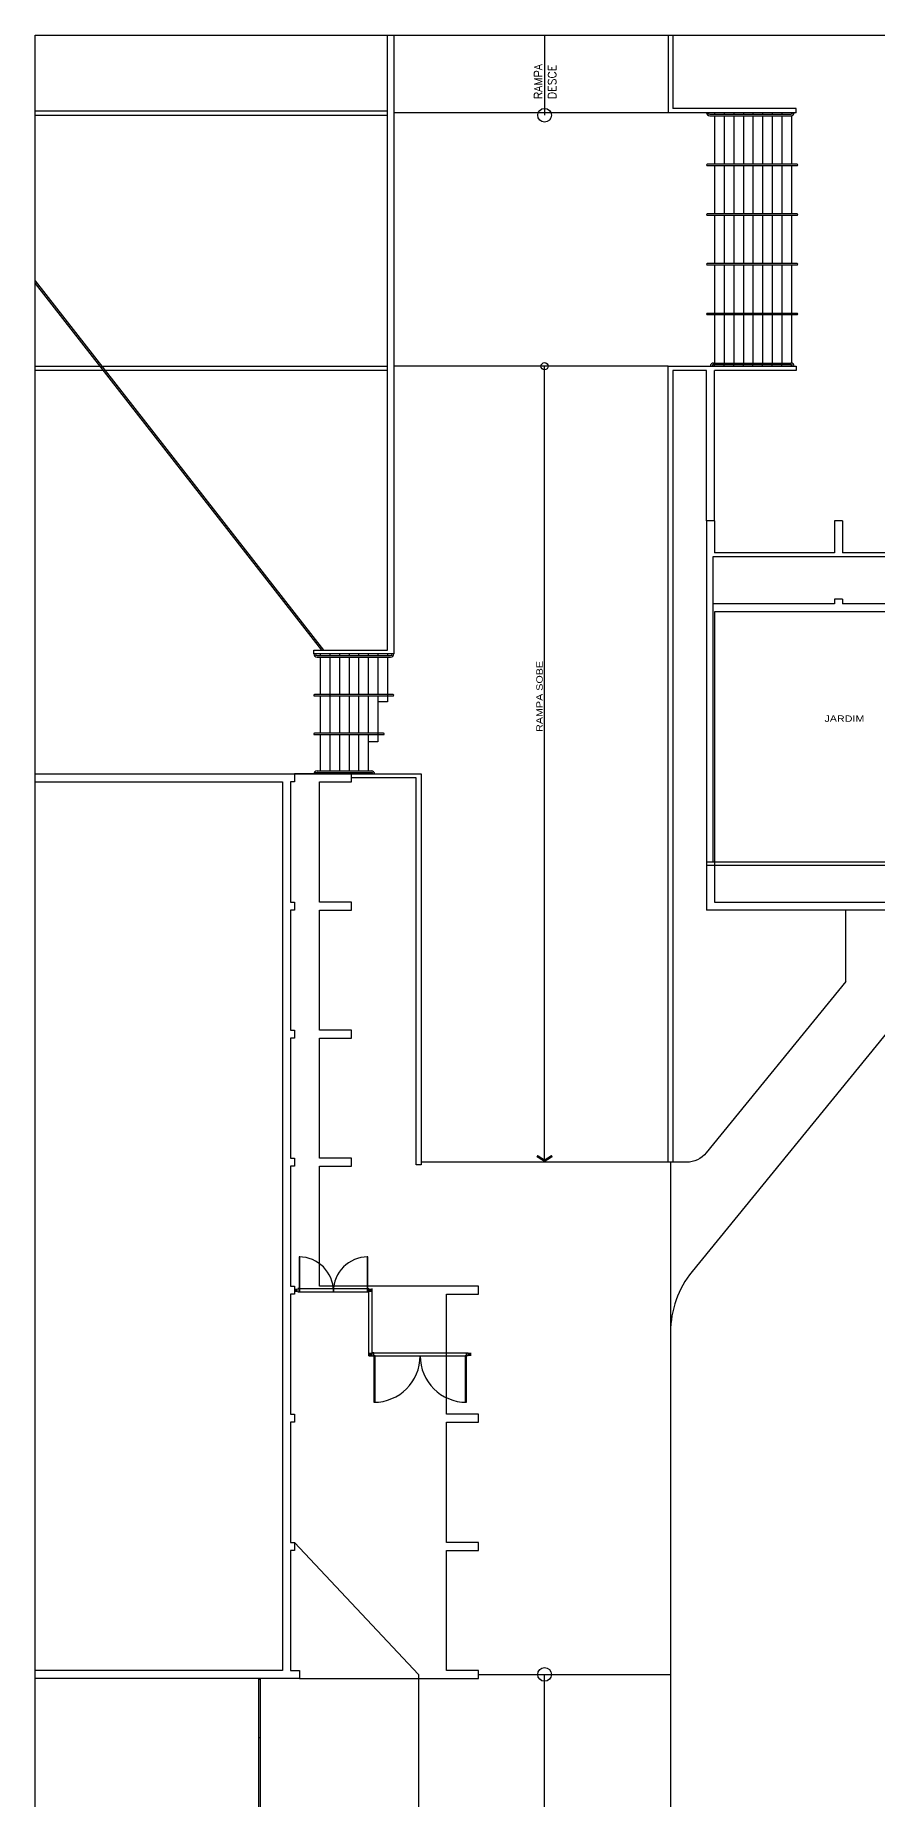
# Model space of a CAD drawing. Header units: millimetres. Extents: x 2541 to 2655, y 1921 to 2005.
# Drawn here: x 2540.5 to 2566.9, y 1949.8 to 2004.9 of the extents above; entities that cross this region are included whole.
import ezdxf

# ---------------------------------------------------------------- set-up
doc = ezdxf.new("R2010")
doc.units = ezdxf.units.MM
doc.layers.add('INST NEO - Proj Original', color=253, linetype='Continuous')
doc.layers.add('INST NEO - Projeto', color=7, linetype='Continuous')
doc.styles.add('REGUA100', font='simplex.shx', dxfattribs={"width": 0.7})
doc.styles.add('STYLE19', font='arial.ttf', dxfattribs={"width": 1.2})
doc.styles.add('STYLE9', font='arial.ttf', dxfattribs={"width": 1.2})

msp = doc.modelspace()

# ---------------------------------------------------------------- linework, layer by layer
at = {"layer": 'INST NEO - Proj Original'}
for p, q in [((2556.454, 2004.876), (2556.454, 2002.379)), ((2560.317, 2004.876), (2560.317, 2002.459)), ((2560.467, 2004.876), (2560.467, 2002.589)), ((2551.542, 2002.509), (2540.537, 2002.509)), ((2540.537, 2002.379), (2551.542, 2002.379)), ((2560.317, 2002.459), (2551.742, 2002.459)), ((2564.317, 2002.459), (2560.317, 2002.459)), ((2564.317, 2002.589), (2560.467, 2002.589)), ((2561.617, 2002.409), (2564.15, 2002.409)), ((2561.617, 2002.359), (2564.15, 2002.359)), ((2561.767, 2002.459), (2561.767, 2002.409)), ((2561.767, 2002.359), (2561.767, 2000.847)), ((2562.067, 2002.459), (2562.067, 2002.409)), ((2562.067, 2002.359), (2562.067, 2000.847)), ((2562.367, 2002.459), (2562.367, 2002.409)), ((2562.367, 2002.359), (2562.367, 2000.847)), ((2562.667, 2002.459), (2562.667, 2002.409)), ((2562.667, 2002.359), (2562.667, 2000.847)), ((2562.967, 2002.459), (2562.967, 2002.409)), ((2562.967, 2002.359), (2562.967, 2000.847)), ((2563.267, 2002.459), (2563.267, 2002.409)), ((2563.267, 2002.359), (2563.267, 2000.847)), ((2563.567, 2002.459), (2563.567, 2002.409)), ((2563.567, 2002.359), (2563.567, 2000.847)), ((2563.867, 2002.459), (2563.867, 2002.409)), ((2563.867, 2002.359), (2563.867, 2000.847)), ((2564.167, 2002.459), (2564.167, 2002.412)), ((2564.167, 2002.361), (2564.167, 2000.847)), ((2564.317, 2002.459), (2564.317, 2002.589)), ((2561.767, 2000.807), (2561.767, 1999.295)), ((2562.067, 2000.807), (2562.067, 1999.295)), ((2562.367, 2000.807), (2562.367, 1999.295)), ((2562.667, 2000.807), (2562.667, 1999.295)), ((2562.967, 2000.807), (2562.967, 1999.295)), ((2563.267, 2000.807), (2563.267, 1999.295)), ((2563.567, 2000.807), (2563.567, 1999.295)), ((2563.867, 2000.807), (2563.867, 1999.295)), ((2564.167, 2000.809), (2564.167, 1999.295)), ((2561.767, 1999.255), (2561.767, 1997.743)), ((2562.067, 1999.255), (2562.067, 1997.743)), ((2562.367, 1999.255), (2562.367, 1997.743)), ((2562.667, 1999.255), (2562.667, 1997.743)), ((2562.967, 1999.255), (2562.967, 1997.743)), ((2563.267, 1999.255), (2563.267, 1997.743)), ((2563.567, 1999.255), (2563.567, 1997.743)), ((2563.867, 1999.255), (2563.867, 1997.743)), ((2564.167, 1999.257), (2564.167, 1997.743)), ((2540.537, 1997.208), (2549.542, 1985.674)), ((2561.767, 1997.703), (2561.767, 1996.191)), ((2562.067, 1997.703), (2562.067, 1996.191)), ((2562.367, 1997.703), (2562.367, 1996.191)), ((2562.667, 1997.703), (2562.667, 1996.191)), ((2562.967, 1997.703), (2562.967, 1996.191)), ((2563.267, 1997.703), (2563.267, 1996.191)), ((2563.567, 1997.703), (2563.567, 1996.191)), ((2563.867, 1997.703), (2563.867, 1996.191)), ((2564.167, 1997.705), (2564.167, 1996.191)), ((2540.537, 1997.127), (2549.478, 1985.674)), ((2561.767, 1996.151), (2561.767, 1994.639)), ((2562.067, 1996.151), (2562.067, 1994.639)), ((2562.367, 1996.151), (2562.367, 1994.639)), ((2562.667, 1996.151), (2562.667, 1994.639)), ((2562.967, 1996.151), (2562.967, 1994.639)), ((2563.267, 1996.151), (2563.267, 1994.639)), ((2563.567, 1996.151), (2563.567, 1994.639)), ((2563.867, 1996.151), (2563.867, 1994.639)), ((2564.167, 1996.153), (2564.167, 1994.639)), ((2540.537, 1994.539), (2551.542, 1994.539)), ((2551.542, 1994.409), (2540.537, 1994.409)), ((2560.317, 1994.539), (2551.742, 1994.539)), ((2556.454, 1969.679), (2556.454, 1994.539)), ((2561.517, 1989.714), (2561.517, 1994.409)), ((2561.737, 1994.639), (2564.15, 1994.639)), ((2561.737, 1994.589), (2564.15, 1994.589)), ((2561.767, 1994.539), (2561.767, 1994.589)), ((2561.767, 1989.714), (2561.767, 1994.409)), ((2562.067, 1994.539), (2562.067, 1994.589)), ((2562.367, 1994.539), (2562.367, 1994.589)), ((2562.667, 1994.539), (2562.667, 1994.589)), ((2562.967, 1994.539), (2562.967, 1994.589)), ((2563.267, 1994.539), (2563.267, 1994.589)), ((2563.567, 1994.539), (2563.567, 1994.589)), ((2563.867, 1994.539), (2563.867, 1994.589)), ((2564.167, 1994.539), (2564.167, 1994.586)), ((2561.767, 1989.714), (2561.517, 1989.714)), ((2561.517, 1989.714), (2561.517, 1977.554)), ((2561.767, 1989.714), (2561.767, 1988.714)), ((2565.767, 1989.714), (2565.517, 1989.714)), ((2565.517, 1989.714), (2565.517, 1988.714)), ((2565.767, 1989.714), (2565.767, 1988.714)), ((2625.517, 1988.584), (2561.717, 1988.584)), ((2561.717, 1988.584), (2561.717, 1979.054)), ((2565.517, 1988.714), (2561.767, 1988.714)), ((2569.517, 1988.714), (2565.767, 1988.714)), ((2565.767, 1987.264), (2565.517, 1987.264)), ((2565.517, 1987.264), (2565.517, 1987.114)), ((2565.767, 1987.264), (2565.767, 1987.114)), ((2565.517, 1987.114), (2561.717, 1987.114)), ((2569.517, 1987.114), (2565.767, 1987.114)), ((2549.342, 1985.504), (2551.642, 1985.504)), ((2549.342, 1985.454), (2551.642, 1985.454)), ((2549.442, 1985.554), (2549.442, 1985.504)), ((2549.442, 1985.454), (2549.442, 1984.284)), ((2549.742, 1985.554), (2549.742, 1985.504)), ((2549.742, 1985.454), (2549.742, 1983.074)), ((2550.042, 1985.554), (2550.042, 1985.504)), ((2550.042, 1985.454), (2550.042, 1984.284)), ((2550.342, 1985.554), (2550.342, 1985.504)), ((2550.342, 1985.454), (2550.342, 1984.284)), ((2550.642, 1985.554), (2550.642, 1985.504)), ((2550.642, 1985.454), (2550.642, 1984.284)), ((2550.942, 1985.554), (2550.942, 1985.504)), ((2550.942, 1985.454), (2550.942, 1984.284)), ((2551.242, 1985.554), (2551.242, 1985.504)), ((2551.242, 1985.454), (2551.242, 1984.284)), ((2551.542, 1985.554), (2551.542, 1985.504)), ((2551.542, 1985.454), (2551.542, 1984.054)), ((2549.442, 1984.244), (2549.442, 1983.074)), ((2550.042, 1984.244), (2550.042, 1983.074)), ((2550.342, 1984.244), (2550.342, 1983.074)), ((2550.642, 1984.244), (2550.642, 1983.074)), ((2550.942, 1984.244), (2550.942, 1983.074)), ((2551.242, 1984.244), (2551.242, 1982.804)), ((2551.542, 1984.054), (2551.242, 1984.054)), ((2549.442, 1983.034), (2549.442, 1981.904)), ((2549.742, 1983.034), (2549.742, 1981.904)), ((2550.042, 1983.034), (2550.042, 1981.904)), ((2550.342, 1983.034), (2550.342, 1981.904)), ((2550.642, 1983.034), (2550.642, 1981.904)), ((2550.942, 1983.034), (2550.942, 1981.904)), ((2551.242, 1982.804), (2550.942, 1982.804)), ((2549.342, 1981.904), (2551.042, 1981.904)), ((2549.342, 1981.854), (2551.042, 1981.854)), ((2549.442, 1981.854), (2549.442, 1981.804)), ((2549.742, 1981.854), (2549.742, 1981.804)), ((2550.042, 1981.854), (2550.042, 1981.804)), ((2550.342, 1981.854), (2550.342, 1981.804)), ((2550.642, 1981.854), (2550.642, 1981.804)), ((2550.942, 1981.854), (2550.942, 1981.804)), ((2569.607, 1979.054), (2561.517, 1979.054)), ((2569.767, 1978.944), (2561.517, 1978.944)), ((2567.69, 1977.554), (2561.517, 1977.554)), ((2585.517, 1977.554), (2564.661, 1977.554)), ((2560.317, 1969.679), (2552.597, 1969.679)), ((2560.467, 1969.679), (2560.317, 1969.679)), ((2560.467, 1969.679), (2560.317, 1969.679)), ((2560.392, 1969.679), (2560.392, 1964.37)), ((2548.782, 1965.629), (2550.926, 1965.629)), ((2550.966, 1963.629), (2550.966, 1965.729)), ((2551.066, 1963.729), (2551.066, 1965.729)), ((2550.966, 1963.629), (2551.066, 1963.629)), ((2551.066, 1963.629), (2551.066, 1963.729)), ((2551.116, 1963.629), (2554.016, 1963.629)), ((2554.066, 1963.629), (2554.066, 1963.729)), ((2554.392, 1953.679), (2560.392, 1953.679)), ((2556.454, 1933.679), (2556.454, 1953.679)), ((2547.517, 1953.554), (2547.517, 1930.679)), ((2547.567, 1953.554), (2547.567, 1933.679))]:
    msp.add_line(p, q, dxfattribs=at)
for points in [[(2540.537, 2004.876), (2654.937, 2004.876), (2654.937, 1922.776), (2540.537, 1922.776)], [(2548.802, 1965.649), (2548.802, 1966.721), (2548.782, 1966.721), (2548.782, 1965.649)], [(2550.906, 1966.721), (2550.906, 1965.649), (2550.926, 1965.649), (2550.926, 1966.721)], [(2551.116, 1963.629), (2551.116, 1962.179), (2551.156, 1962.179), (2551.156, 1963.629)], [(2554.016, 1962.179), (2554.016, 1963.629), (2553.976, 1963.629), (2553.976, 1962.179)]]:
    msp.add_lwpolyline(points, close=True, dxfattribs=at)
for points in [[(2551.742, 2004.876), (2551.742, 1985.554), (2549.242, 1985.554), (2549.242, 1985.674), (2551.542, 1985.674), (2551.542, 2004.876)], [(2560.317, 1969.679), (2560.317, 1994.539), (2564.317, 1994.539), (2564.317, 1994.409), (2561.767, 1994.409)], [(2561.517, 1994.409), (2560.467, 1994.409), (2560.467, 1969.679)], [(2561.767, 1986.864), (2561.767, 1977.804), (2585.517, 1977.804)], [(2625.517, 1980.984), (2625.517, 1986.864), (2561.767, 1986.864)], [(2540.537, 1981.804), (2548.642, 1981.804), (2548.642, 1981.554), (2548.517, 1981.554), (2548.517, 1977.804), (2548.642, 1977.804), (2548.642, 1977.554), (2548.517, 1977.554), (2548.517, 1973.804), (2548.642, 1973.804), (2548.642, 1973.554), (2548.517, 1973.554), (2548.517, 1969.804), (2548.642, 1969.804), (2548.642, 1969.554), (2548.517, 1969.554), (2548.517, 1965.804), (2548.642, 1965.804), (2548.642, 1965.554), (2548.517, 1965.554), (2548.517, 1961.804), (2548.642, 1961.804), (2548.642, 1961.554), (2548.517, 1961.554), (2548.517, 1957.804), (2548.642, 1957.804), (2548.642, 1957.554), (2548.517, 1957.554)], [(2549.417, 1969.804), (2549.417, 1973.554), (2550.417, 1973.554), (2550.417, 1973.804), (2549.417, 1973.804), (2549.417, 1977.554), (2550.417, 1977.554), (2550.417, 1977.804), (2549.417, 1977.804), (2549.417, 1981.554), (2550.417, 1981.554), (2550.417, 1981.804), (2548.642, 1981.804)], [(2548.642, 1981.804), (2552.597, 1981.804), (2552.597, 1969.599), (2552.437, 1969.599), (2552.437, 1981.684), (2550.417, 1981.684)], [(2540.537, 1981.554), (2548.267, 1981.554), (2548.267, 1977.804), (2548.267, 1977.804), (2548.267, 1973.804), (2548.267, 1973.804), (2548.267, 1969.804), (2548.267, 1969.804), (2548.267, 1965.804), (2548.267, 1965.804), (2548.267, 1961.804), (2548.267, 1961.804), (2548.267, 1953.804), (2540.537, 1953.804)], [(2553.392, 1957.804), (2553.392, 1961.554), (2554.392, 1961.554), (2554.392, 1961.804), (2553.392, 1961.804), (2553.392, 1965.554), (2554.392, 1965.554), (2554.392, 1965.804), (2549.417, 1965.804), (2549.417, 1969.554), (2550.417, 1969.554), (2550.417, 1969.804), (2549.417, 1969.804)], [(2548.742, 1965.629), (2548.782, 1965.629), (2548.782, 1965.729), (2548.742, 1965.729)], [(2548.742, 1965.729), (2548.742, 1965.729), (2550.966, 1965.729), (2550.966, 1965.729)], [(2550.966, 1965.629), (2550.926, 1965.629), (2550.926, 1965.729), (2550.966, 1965.729)], [(2551.066, 1963.629), (2551.116, 1963.629), (2551.116, 1963.729), (2551.066, 1963.729)], [(2551.066, 1963.729), (2551.066, 1963.729), (2554.066, 1963.729), (2554.066, 1963.729)], [(2554.066, 1963.629), (2554.016, 1963.629), (2554.016, 1963.729), (2554.066, 1963.729)], [(2548.517, 1957.554), (2548.517, 1953.804), (2548.792, 1953.804), (2548.792, 1953.554), (2540.537, 1953.554)], [(2548.642, 1957.804), (2552.517, 1953.679), (2552.517, 1933.679), (2560.392, 1933.679)], [(2548.792, 1953.554), (2554.392, 1953.554), (2554.392, 1953.804), (2553.392, 1953.804), (2553.392, 1957.554), (2554.392, 1957.554), (2554.392, 1957.804), (2553.392, 1957.804)]]:
    msp.add_lwpolyline(points, dxfattribs=at)
for points in [[(2564.347, 2000.847), (2561.537, 2000.847, 1), (2561.537, 2000.807), (2564.347, 2000.807, 1)], [(2564.347, 1999.295), (2561.537, 1999.295, 1), (2561.537, 1999.255), (2564.347, 1999.255, 1)], [(2564.347, 1997.743), (2561.537, 1997.743, 1), (2561.537, 1997.703), (2564.347, 1997.703, 1)], [(2564.347, 1996.191), (2561.537, 1996.191, 1), (2561.537, 1996.151), (2564.347, 1996.151, 1)], [(2551.722, 1984.284), (2549.262, 1984.284, 1), (2549.262, 1984.244), (2551.722, 1984.244, 1)], [(2551.422, 1983.074), (2549.262, 1983.074, 1), (2549.262, 1983.034), (2551.422, 1983.034, 1)]]:
    msp.add_lwpolyline(points, format="xyb", close=True, dxfattribs=at)
for points in [[(2565.867, 1975.318), (2561.509, 1969.974, -0.225402), (2560.889, 1969.679), (2560.467, 1969.679)], [(2567.367, 1973.993), (2561.067, 1966.265, 0.172688), (2560.392, 1964.37), (2560.392, 1933.679)]]:
    msp.add_lwpolyline(points, format="xyb", dxfattribs=at)
for centre, radius in [((2556.454, 2002.379), 0.215), ((2556.454, 1994.539), 0.113), ((2556.454, 1953.679), 0.215)]:
    msp.add_circle(centre, radius, dxfattribs=at)
for centre, radius, start, end in [((2561.617, 2002.459), 0.1, 180, 270), ((2561.617, 2002.459), 0.05, 180, 270), ((2564.15, 2002.459), 0.05, 270, 0), ((2564.15, 2002.459), 0.1, 270, 0), ((2561.737, 1994.539), 0.1, 90, 180), ((2561.737, 1994.539), 0.05, 90, 180), ((2564.15, 1994.539), 0.1, 0, 90), ((2564.15, 1994.539), 0.05, 0, 90), ((2549.342, 1985.554), 0.1, 180, 270), ((2549.342, 1985.554), 0.05, 180, 270), ((2551.642, 1985.554), 0.05, 270, 0), ((2551.642, 1985.554), 0.1, 270, 0), ((2549.342, 1981.804), 0.1, 90, 180), ((2549.342, 1981.804), 0.05, 90, 180), ((2551.042, 1981.804), 0.1, 0, 90), ((2551.042, 1981.804), 0.05, 0, 90), ((2548.782, 1965.649), 1.072, 0, 90), ((2550.926, 1965.649), 1.072, 90, 180), ((2551.116, 1963.629), 1.45, 270, 0), ((2554.016, 1963.629), 1.45, 180, 270)]:
    msp.add_arc(centre, radius, start, end, dxfattribs=at)
for points in [[(2556.454, 1969.679), (2556.194, 1969.842), (2556.454, 1969.771), (2556.235, 1969.909)], [(2556.454, 1969.679), (2556.714, 1969.842), (2556.454, 1969.771), (2556.673, 1969.909)], [(2548.742, 1965.729), (2548.642, 1965.729), (2548.742, 1965.629), (2548.642, 1965.629)], [(2551.066, 1965.729), (2550.966, 1965.729), (2551.066, 1965.629), (2550.966, 1965.629)], [(2551.066, 1963.729), (2550.966, 1963.729), (2551.066, 1963.629), (2550.966, 1963.629)], [(2554.166, 1963.729), (2554.066, 1963.729), (2554.166, 1963.629), (2554.066, 1963.629)], [(2547.567, 1953.554), (2547.517, 1953.554), (2547.567, 1953.504), (2547.517, 1953.504)], [(2547.567, 1951.729), (2547.517, 1951.729), (2547.567, 1951.679), (2547.517, 1951.679)]]:
    msp.add_solid(points, dxfattribs=at)
at = {"layer": 'INST NEO - Projeto', "color": 10}
msp.add_line((2565.867, 1975.318), (2565.867, 1977.554), dxfattribs=at)

# ---------------------------------------------------------------- texts
at = {"layer": 'INST NEO - Proj Original', "style": 'REGUA100'}
for s, p in [('RAMPA', (2556.384, 2002.884)), ('DESCE', (2556.813, 2002.884))]:
    msp.add_text(s, height=0.25, rotation=90, dxfattribs=at).set_placement(p)
at = {"layer": 'INST NEO - Proj Original', "style": 'STYLE9', "width": 1.2}
msp.add_text('RAMPA SOBE', height=0.2, rotation=90, dxfattribs=at).set_placement((2556.396, 1983.118))
at = {"layer": 'INST NEO - Proj Original', "style": 'STYLE19', "width": 1.2}
msp.add_text('JARDIM', height=0.2, dxfattribs=at).set_placement((2565.201, 1983.433))

doc.saveas('drawing.dxf')
